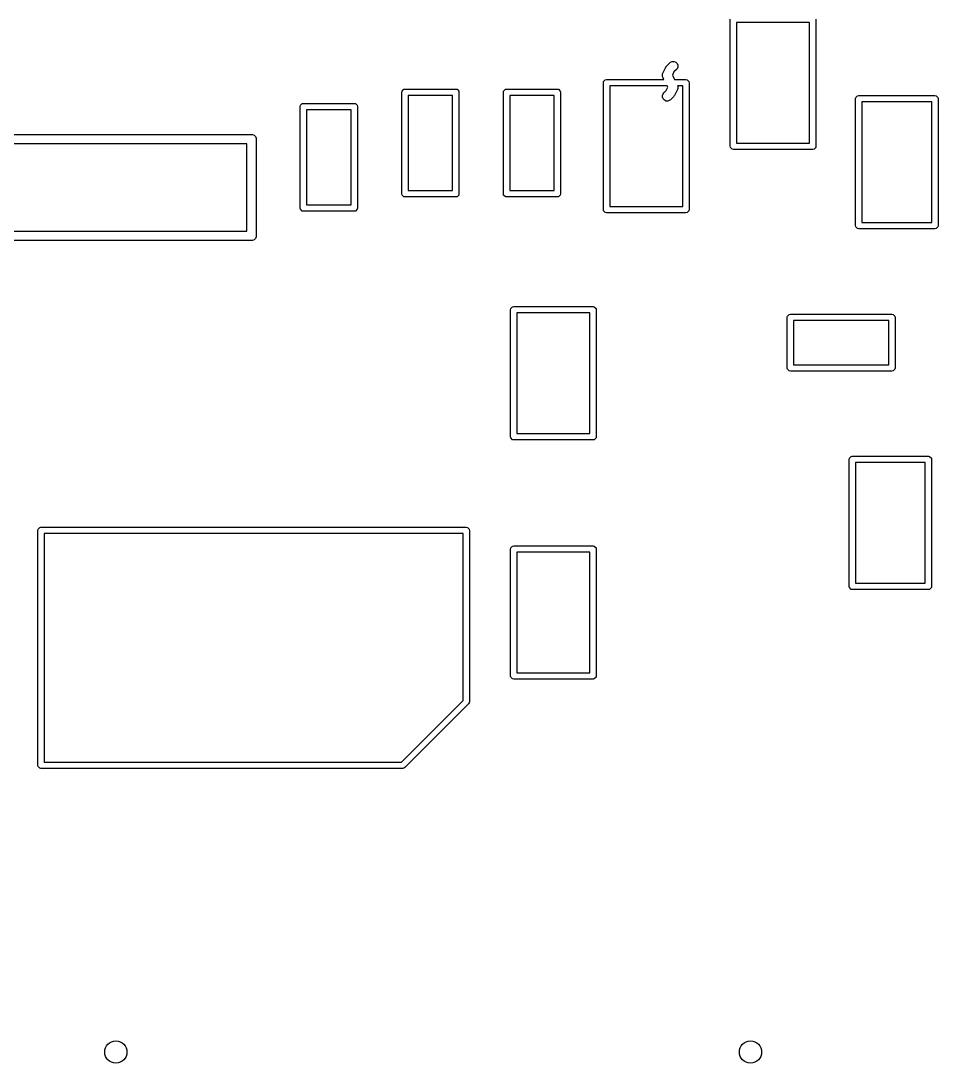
# Model space of a CAD drawing. Extents: x 4.89 to 6.91, y -4.14 to -2.94.
# Drawn here: x 5.372 to 5.941, y -4.138 to -3.491 of the extents above; entities that cross this region are included whole.
import ezdxf

# ---------------------------------------------------------------- set-up
doc = ezdxf.new("R2010")
doc.units = 0
doc.header["$MEASUREMENT"] = 0
doc.layers.add('BLACK', color=7, linetype='CONTINUOUS')

msp = doc.modelspace()

# ---------------------------------------------------------------- linework, layer by layer
at = {"layer": 'BLACK', "linetype": 'CONTINUOUS'}
for p, q in [((5.81201, -3.5689), (5.81201, -3.49016)), ((5.86516, -3.49016), (5.86516, -3.5689)), ((5.81594, -3.49213), (5.81594, -3.56693)), ((5.86122, -3.49213), (5.81594, -3.49213)), ((5.86122, -3.56693), (5.86122, -3.49213)), ((5.77444, -3.51713), (5.77489, -3.51676)), ((5.77489, -3.51676), (5.77595, -3.51632)), ((5.77595, -3.51632), (5.77711, -3.51632)), ((5.77711, -3.51632), (5.77817, -3.51676)), ((5.77817, -3.51676), (5.77899, -3.51758)), ((5.77014, -3.52352), (5.77201, -3.51977)), ((5.77201, -3.51977), (5.77217, -3.51952)), ((5.77217, -3.51952), (5.7722, -3.51945)), ((5.7722, -3.51945), (5.77227, -3.51937)), ((5.77227, -3.51937), (5.77232, -3.51928)), ((5.77232, -3.51928), (5.77238, -3.51923)), ((5.77238, -3.51923), (5.77257, -3.519)), ((5.77257, -3.519), (5.77444, -3.51713)), ((5.77708, -3.52284), (5.77608, -3.52484)), ((5.77862, -3.5213), (5.77708, -3.52284)), ((5.77899, -3.52086), (5.77862, -3.5213)), ((5.77899, -3.51758), (5.77943, -3.51864)), ((5.77943, -3.51979), (5.77899, -3.52086)), ((5.77943, -3.51864), (5.77943, -3.51979)), ((5.73327, -3.52953), (5.73342, -3.52877)), ((5.73327, -3.60827), (5.73327, -3.52953)), ((5.73342, -3.52877), (5.73448, -3.52771)), ((5.73448, -3.52771), (5.73524, -3.52756)), ((5.73524, -3.52756), (5.77084, -3.52756)), ((5.76985, -3.52447), (5.76992, -3.52427)), ((5.76988, -3.52484), (5.76985, -3.52447)), ((5.76985, -3.52521), (5.76988, -3.52484)), ((5.76992, -3.52541), (5.76985, -3.52521)), ((5.76992, -3.52427), (5.76993, -3.52406)), ((5.76993, -3.52562), (5.76992, -3.52541)), ((5.76993, -3.52406), (5.77014, -3.52352)), ((5.77014, -3.52616), (5.76993, -3.52562)), ((5.77084, -3.52756), (5.77014, -3.52616)), ((5.77608, -3.52484), (5.77744, -3.52756)), ((5.77744, -3.52756), (5.78445, -3.52756)), ((5.78445, -3.52756), (5.7852, -3.52771)), ((5.7852, -3.52771), (5.78627, -3.52877)), ((5.78627, -3.52877), (5.78642, -3.52953)), ((5.78642, -3.52953), (5.78642, -3.60827)), ((5.60827, -3.53543), (5.60842, -3.53468)), ((5.60827, -3.59843), (5.60827, -3.53543)), ((5.60842, -3.53468), (5.60948, -3.53361)), ((5.60948, -3.53361), (5.61024, -3.53346)), ((5.61024, -3.53346), (5.64173, -3.53346)), ((5.64173, -3.53346), (5.64249, -3.53361)), ((5.64249, -3.53361), (5.64355, -3.53468)), ((5.64355, -3.53468), (5.6437, -3.53543)), ((5.6437, -3.53543), (5.6437, -3.59843)), ((5.67126, -3.53543), (5.67141, -3.53468)), ((5.67126, -3.59843), (5.67126, -3.53543)), ((5.67141, -3.53468), (5.67248, -3.53361)), ((5.67248, -3.53361), (5.67323, -3.53346)), ((5.67323, -3.53346), (5.70472, -3.53346)), ((5.70472, -3.53346), (5.70548, -3.53361)), ((5.70548, -3.53361), (5.70654, -3.53468)), ((5.70654, -3.53468), (5.70669, -3.53543)), ((5.70669, -3.53543), (5.70669, -3.59843)), ((5.77281, -3.5315), (5.7372, -3.5315)), ((5.7372, -3.5315), (5.7372, -3.6063)), ((5.76988, -3.53739), (5.77033, -3.53632)), ((5.77033, -3.53632), (5.77069, -3.53588)), ((5.77069, -3.53588), (5.77223, -3.53434)), ((5.77223, -3.53434), (5.77323, -3.53234)), ((5.77323, -3.53234), (5.77281, -3.5315)), ((5.77917, -3.53366), (5.7773, -3.53741)), ((5.77938, -3.53312), (5.77917, -3.53366)), ((5.77935, -3.5315), (5.77938, -3.53156)), ((5.78248, -3.5315), (5.77935, -3.5315)), ((5.77938, -3.53156), (5.77939, -3.53177)), ((5.77939, -3.53291), (5.77938, -3.53312)), ((5.77939, -3.53177), (5.77946, -3.53197)), ((5.77946, -3.53271), (5.77939, -3.53291)), ((5.77946, -3.53197), (5.77943, -3.53234)), ((5.77943, -3.53234), (5.77946, -3.53271)), ((5.78248, -3.6063), (5.78248, -3.5315)), ((5.54543, -3.54354), (5.54649, -3.54247)), ((5.54649, -3.54247), (5.54724, -3.54232)), ((5.54724, -3.54232), (5.57874, -3.54232)), ((5.57874, -3.54232), (5.57949, -3.54247)), ((5.57949, -3.54247), (5.58056, -3.54354)), ((5.6122, -3.5374), (5.6122, -3.59646)), ((5.63976, -3.5374), (5.6122, -3.5374)), ((5.63976, -3.59646), (5.63976, -3.5374)), ((5.6752, -3.5374), (5.6752, -3.59646)), ((5.70276, -3.5374), (5.6752, -3.5374)), ((5.70276, -3.59646), (5.70276, -3.5374)), ((5.76988, -3.53854), (5.76988, -3.53739)), ((5.77033, -3.5396), (5.76988, -3.53854)), ((5.77114, -3.54042), (5.77033, -3.5396)), ((5.7722, -3.54086), (5.77114, -3.54042)), ((5.77336, -3.54086), (5.7722, -3.54086)), ((5.77442, -3.54042), (5.77336, -3.54086)), ((5.77487, -3.54005), (5.77442, -3.54042)), ((5.77674, -3.53818), (5.77487, -3.54005)), ((5.77693, -3.53795), (5.77674, -3.53818)), ((5.77699, -3.5379), (5.77693, -3.53795)), ((5.77704, -3.53781), (5.77699, -3.5379)), ((5.77711, -3.53773), (5.77704, -3.53781)), ((5.77714, -3.53766), (5.77711, -3.53773)), ((5.7773, -3.53741), (5.77714, -3.53766)), ((5.88976, -3.53937), (5.88991, -3.53862)), ((5.88976, -3.61811), (5.88976, -3.53937)), ((5.88991, -3.53862), (5.89098, -3.53755)), ((5.89098, -3.53755), (5.89173, -3.5374)), ((5.89173, -3.5374), (5.93898, -3.5374)), ((5.8937, -3.54134), (5.8937, -3.61614)), ((5.93701, -3.54134), (5.8937, -3.54134)), ((5.93701, -3.61614), (5.93701, -3.54134)), ((5.93898, -3.5374), (5.93973, -3.53755)), ((5.93973, -3.53755), (5.9408, -3.53862)), ((5.9408, -3.53862), (5.94094, -3.53937)), ((5.94094, -3.53937), (5.94094, -3.61811)), ((5.54528, -3.54429), (5.54543, -3.54354)), ((5.54528, -3.60728), (5.54528, -3.54429)), ((5.54921, -3.54626), (5.54921, -3.60531)), ((5.57677, -3.54626), (5.54921, -3.54626)), ((5.57677, -3.60531), (5.57677, -3.54626)), ((5.58056, -3.54354), (5.58071, -3.54429)), ((5.58071, -3.54429), (5.58071, -3.60728)), ((5.35504, -3.56154), (5.51504, -3.56154)), ((5.51504, -3.56154), (5.51562, -3.56159)), ((5.51562, -3.56159), (5.51668, -3.56203)), ((5.51668, -3.56203), (5.51749, -3.56285)), ((5.51209, -3.56744), (5.35799, -3.56744)), ((5.51209, -3.62154), (5.51209, -3.56744)), ((5.51749, -3.56285), (5.51794, -3.56391)), ((5.51794, -3.56391), (5.51799, -3.56449)), ((5.51799, -3.56449), (5.51799, -3.62449)), ((5.81594, -3.56693), (5.86122, -3.56693)), ((5.81216, -3.56965), (5.81201, -3.5689)), ((5.81322, -3.57072), (5.81216, -3.56965)), ((5.81398, -3.57087), (5.81322, -3.57072)), ((5.86319, -3.57087), (5.81398, -3.57087)), ((5.86394, -3.57072), (5.86319, -3.57087)), ((5.86501, -3.56965), (5.86394, -3.57072)), ((5.86516, -3.5689), (5.86501, -3.56965)), ((5.60842, -3.59918), (5.60827, -3.59843)), ((5.60948, -3.60024), (5.60842, -3.59918)), ((5.61024, -3.60039), (5.60948, -3.60024)), ((5.64173, -3.60039), (5.61024, -3.60039)), ((5.6122, -3.59646), (5.63976, -3.59646)), ((5.64249, -3.60024), (5.64173, -3.60039)), ((5.64355, -3.59918), (5.64249, -3.60024)), ((5.6437, -3.59843), (5.64355, -3.59918)), ((5.67141, -3.59918), (5.67126, -3.59843)), ((5.67248, -3.60024), (5.67141, -3.59918)), ((5.67323, -3.60039), (5.67248, -3.60024)), ((5.70472, -3.60039), (5.67323, -3.60039)), ((5.6752, -3.59646), (5.70276, -3.59646)), ((5.70548, -3.60024), (5.70472, -3.60039)), ((5.70654, -3.59918), (5.70548, -3.60024)), ((5.70669, -3.59843), (5.70654, -3.59918)), ((5.54543, -3.60804), (5.54528, -3.60728)), ((5.54921, -3.60531), (5.57677, -3.60531)), ((5.58071, -3.60728), (5.58056, -3.60804)), ((5.7372, -3.6063), (5.78248, -3.6063)), ((5.54649, -3.6091), (5.54543, -3.60804)), ((5.54724, -3.60925), (5.54649, -3.6091)), ((5.57874, -3.60925), (5.54724, -3.60925)), ((5.57949, -3.6091), (5.57874, -3.60925)), ((5.58056, -3.60804), (5.57949, -3.6091)), ((5.73342, -3.60902), (5.73327, -3.60827)), ((5.73448, -3.61009), (5.73342, -3.60902)), ((5.73524, -3.61024), (5.73448, -3.61009)), ((5.78445, -3.61024), (5.73524, -3.61024)), ((5.7852, -3.61009), (5.78445, -3.61024)), ((5.78627, -3.60902), (5.7852, -3.61009)), ((5.78642, -3.60827), (5.78627, -3.60902)), ((5.88991, -3.61886), (5.88976, -3.61811)), ((5.89098, -3.61993), (5.88991, -3.61886)), ((5.89173, -3.62008), (5.89098, -3.61993)), ((5.93898, -3.62008), (5.89173, -3.62008)), ((5.8937, -3.61614), (5.93701, -3.61614)), ((5.93973, -3.61993), (5.93898, -3.62008)), ((5.9408, -3.61886), (5.93973, -3.61993)), ((5.94094, -3.61811), (5.9408, -3.61886)), ((5.35799, -3.62154), (5.51209, -3.62154)), ((5.51749, -3.62613), (5.51668, -3.62694)), ((5.51794, -3.62506), (5.51749, -3.62613)), ((5.51799, -3.62449), (5.51794, -3.62506)), ((5.51504, -3.62744), (5.35504, -3.62744)), ((5.51562, -3.62738), (5.51504, -3.62744)), ((5.51668, -3.62694), (5.51562, -3.62738)), ((5.67572, -3.67038), (5.67587, -3.66962)), ((5.67572, -3.74912), (5.67572, -3.67038)), ((5.67587, -3.66962), (5.67694, -3.66856)), ((5.67694, -3.66856), (5.67769, -3.66841)), ((5.67769, -3.66841), (5.72691, -3.66841)), ((5.72691, -3.66841), (5.72766, -3.66856)), ((5.72766, -3.66856), (5.72872, -3.66962)), ((5.72872, -3.66962), (5.72887, -3.67038)), ((5.72887, -3.67038), (5.72887, -3.74912)), ((5.67966, -3.67235), (5.67966, -3.74715)), ((5.72494, -3.67235), (5.67966, -3.67235)), ((5.72494, -3.74715), (5.72494, -3.67235)), ((5.84732, -3.675), (5.84747, -3.67425)), ((5.84732, -3.7065), (5.84732, -3.675)), ((5.84747, -3.67425), (5.84854, -3.67318)), ((5.84854, -3.67318), (5.84929, -3.67303)), ((5.84929, -3.67303), (5.91228, -3.67303)), ((5.85126, -3.67697), (5.85126, -3.70453)), ((5.91031, -3.67697), (5.85126, -3.67697)), ((5.91031, -3.70453), (5.91031, -3.67697)), ((5.91228, -3.67303), (5.91304, -3.67318)), ((5.91304, -3.67318), (5.9141, -3.67425)), ((5.9141, -3.67425), (5.91425, -3.675)), ((5.91425, -3.675), (5.91425, -3.7065)), ((5.84747, -3.70725), (5.84732, -3.7065)), ((5.84854, -3.70831), (5.84747, -3.70725)), ((5.84929, -3.70846), (5.84854, -3.70831)), ((5.91228, -3.70846), (5.84929, -3.70846)), ((5.85126, -3.70453), (5.91031, -3.70453)), ((5.91304, -3.70831), (5.91228, -3.70846)), ((5.9141, -3.70725), (5.91304, -3.70831)), ((5.91425, -3.7065), (5.9141, -3.70725)), ((5.67587, -3.74987), (5.67572, -3.74912)), ((5.67966, -3.74715), (5.72494, -3.74715)), ((5.72887, -3.74912), (5.72872, -3.74987)), ((5.67694, -3.75094), (5.67587, -3.74987)), ((5.67769, -3.75109), (5.67694, -3.75094)), ((5.72691, -3.75109), (5.67769, -3.75109)), ((5.72766, -3.75094), (5.72691, -3.75109)), ((5.72872, -3.74987), (5.72766, -3.75094)), ((5.88571, -3.76321), (5.88586, -3.76246)), ((5.88586, -3.76246), (5.88692, -3.76139)), ((5.88692, -3.76139), (5.88768, -3.76124)), ((5.88768, -3.76124), (5.93492, -3.76124)), ((5.93492, -3.76124), (5.93567, -3.76139)), ((5.93567, -3.76139), (5.93674, -3.76246)), ((5.93674, -3.76246), (5.93689, -3.76321)), ((5.88571, -3.84195), (5.88571, -3.76321)), ((5.88965, -3.76518), (5.88965, -3.83998)), ((5.93295, -3.76518), (5.88965, -3.76518)), ((5.93295, -3.83998), (5.93295, -3.76518)), ((5.93689, -3.76321), (5.93689, -3.84195)), ((5.38244, -3.80717), (5.38259, -3.80641)), ((5.38244, -3.95283), (5.38244, -3.80717)), ((5.38259, -3.80641), (5.38366, -3.80535)), ((5.38366, -3.80535), (5.38441, -3.8052)), ((5.38441, -3.8052), (5.64819, -3.8052)), ((5.64819, -3.8052), (5.64894, -3.80535)), ((5.64894, -3.80535), (5.65001, -3.80641)), ((5.65001, -3.80641), (5.65016, -3.80717)), ((5.65016, -3.80717), (5.65016, -3.91346)), ((5.38638, -3.80913), (5.38638, -3.95087)), ((5.64622, -3.80913), (5.38638, -3.80913)), ((5.64622, -3.91265), (5.64622, -3.80913)), ((5.67572, -3.81878), (5.67587, -3.81803)), ((5.67572, -3.89752), (5.67572, -3.81878)), ((5.67587, -3.81803), (5.67694, -3.81696)), ((5.67694, -3.81696), (5.67769, -3.81681)), ((5.67769, -3.81681), (5.72691, -3.81681)), ((5.67966, -3.82075), (5.67966, -3.89555)), ((5.72494, -3.82075), (5.67966, -3.82075)), ((5.72494, -3.89555), (5.72494, -3.82075)), ((5.72691, -3.81681), (5.72766, -3.81696)), ((5.72766, -3.81696), (5.72872, -3.81803)), ((5.72872, -3.81803), (5.72887, -3.81878)), ((5.72887, -3.81878), (5.72887, -3.89752)), ((5.88965, -3.83998), (5.93295, -3.83998)), ((5.88586, -3.8427), (5.88571, -3.84195)), ((5.88692, -3.84377), (5.88586, -3.8427)), ((5.88768, -3.84392), (5.88692, -3.84377)), ((5.93492, -3.84392), (5.88768, -3.84392)), ((5.93567, -3.84377), (5.93492, -3.84392)), ((5.93674, -3.8427), (5.93567, -3.84377)), ((5.93689, -3.84195), (5.93674, -3.8427)), ((5.67587, -3.89827), (5.67572, -3.89752)), ((5.67694, -3.89934), (5.67587, -3.89827)), ((5.67966, -3.89555), (5.72494, -3.89555)), ((5.72872, -3.89827), (5.72766, -3.89934)), ((5.72887, -3.89752), (5.72872, -3.89827)), ((5.67769, -3.89949), (5.67694, -3.89934)), ((5.72691, -3.89949), (5.67769, -3.89949)), ((5.72766, -3.89934), (5.72691, -3.89949)), ((5.608, -3.95087), (5.64622, -3.91265)), ((5.64958, -3.91486), (5.61021, -3.95423)), ((5.65001, -3.91422), (5.64958, -3.91486)), ((5.65016, -3.91346), (5.65001, -3.91422)), ((5.38259, -3.95359), (5.38244, -3.95283)), ((5.38366, -3.95465), (5.38259, -3.95359)), ((5.38441, -3.9548), (5.38366, -3.95465)), ((5.60882, -3.9548), (5.38441, -3.9548)), ((5.38638, -3.95087), (5.608, -3.95087)), ((5.60957, -3.95465), (5.60882, -3.9548)), ((5.61021, -3.95423), (5.60957, -3.95465))]:
    msp.add_line(p, q, dxfattribs=at)
at = {"layer": 'BLACK'}
for centre in [(5.43083, -4.13075), (5.43083, -4.13075), (5.82453, -4.13075), (5.82453, -4.13075)]:
    msp.add_circle(centre, 0.00689, dxfattribs=at)

doc.saveas('drawing.dxf')
